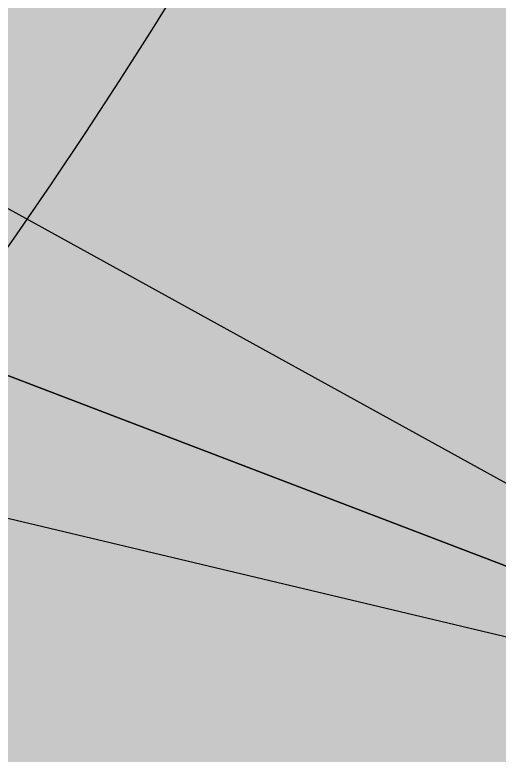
# Paper-space layout 'Layout1' of a CAD drawing. Extents: x -43 to 2298, y -18 to 768.
# Drawn here: x 149.567 to 150.29, y 258.945 to 260.051 of the extents above; entities that cross this region are included whole.
import ezdxf

# ---------------------------------------------------------------- set-up
doc = ezdxf.new("R2010")
doc.units = 0
doc.header["$LTSCALE"] = 2
doc.linetypes.add('CACHEX2', pattern=[0.75, 0.5, -0.25])
doc.layers.add('CARTOUCHE', color=7, linetype='Continuous')
doc.layers.add('LOGO', color=7, linetype='Continuous')

# ---------------------------------------------------------------- blocks, each defined once
blk = doc.blocks.new('A$C581E6685')
at = {"layer": 'LOGO'}
for color, points in [(32, [(-39.8519, 24.2064), (-37.1498, 25.5201), (-23.2602, 17.8548)]), (40, [(-39.8519, 24.2064), (-23.2602, 17.8548), (-38.5844, 21.5046)])]:
    blk.add_hatch(color=color, dxfattribs=at).paths.add_polyline_path(points)
at = {"layer": 'LOGO', "color": 32}
blk.add_lwpolyline([(-39.8519, 24.2064), (-37.1498, 25.5201), (-23.2602, 17.8559)], close=True, dxfattribs=at)
at = {"layer": 'LOGO', "color": 40}
blk.add_lwpolyline([(-39.8519, 24.2064), (-23.2602, 17.8559), (-38.584, 21.5046)], close=True, dxfattribs=at)
at = {"layer": 'LOGO', "color": 32, "linetype": 'CACHEX2', "ltscale": 1.5}
blk.add_ellipse((-38.0538, 23.8138), major_axis=(-19.0311, -3.534), ratio=0.590567, dxfattribs=at)
at = {"layer": 'LOGO', "color": 32}
blk.add_ellipse((-37.6144, 23.8499), major_axis=(-13.5768, -4.2839), ratio=0.791971, dxfattribs=at)

psp = doc.layouts.get("Layout1")

# ---------------------------------------------------------------- hatches: boundary and pattern name
at = {"layer": 'CARTOUCHE', "true_color": 0xffffff}
h = psp.add_hatch(color=7, dxfattribs=at)
h.dxf.hatch_style = 1
edge = h.paths.add_edge_path()
edge.add_spline(control_points=[(127.7197, 272.4748), (127.7197, 261.5837), (127.7197, 250.6925), (127.7197, 246.8525), (131.5597, 246.8525), (177.0989, 246.8525), (222.6382, 246.8525), (226.4782, 246.8525), (226.4782, 250.6925), (226.4782, 261.5837), (226.4782, 272.4748), (226.4782, 276.3148), (222.6382, 276.3148), (177.0989, 276.3148), (131.5597, 276.3148), (127.7197, 276.3148), (127.7197, 272.4748)], knot_values=[0, 0, 0, 1, 1, 2.570796, 2.570796, 3.570796, 3.570796, 5.141593, 5.141593, 6.141593, 6.141593, 7.712389, 7.712389, 8.712389, 8.712389, 10.283185, 10.283185, 10.283185], weights=[1, 1, 1, 0.707107, 1, 1, 1, 0.707107, 1, 1, 1, 0.707107, 1, 1, 1, 0.707107, 1], degree=2, periodic=0)

# ---------------------------------------------------------------- linework, layer by layer
at = {"layer": 'CARTOUCHE'}
psp.add_rational_spline([(127.7197, 272.4748), (127.7197, 261.5837), (127.7197, 250.6925), (127.7197, 246.8525), (131.5597, 246.8525), (177.0989, 246.8525), (222.6382, 246.8525), (226.4782, 246.8525), (226.4782, 250.6925), (226.4782, 261.5837), (226.4782, 272.4748), (226.4782, 276.3148), (222.6382, 276.3148), (177.0989, 276.3148), (131.5597, 276.3148), (127.7197, 276.3148), (127.7197, 272.4748)], [1, 1, 1, 0.707106781187, 1, 1, 1, 0.707106781187, 1, 1, 1, 0.707106781187, 1, 1, 1, 0.707106781187, 1], degree=2, knots=[0, 0, 0, 1, 1, 2.570796, 2.570796, 3.570796, 3.570796, 5.141593, 5.141593, 6.141593, 6.141593, 7.712389, 7.712389, 8.712389, 8.712389, 10.283185, 10.283185, 10.283185], dxfattribs=at)

# ---------------------------------------------------------------- block references
at = {"layer": 'CARTOUCHE', "xscale": 0.6, "yscale": 0.6, "zscale": 0.6}
psp.add_blockref('A$C581E6685', (164.9904, 248.2331), dxfattribs=at)

doc.saveas('drawing.dxf')
